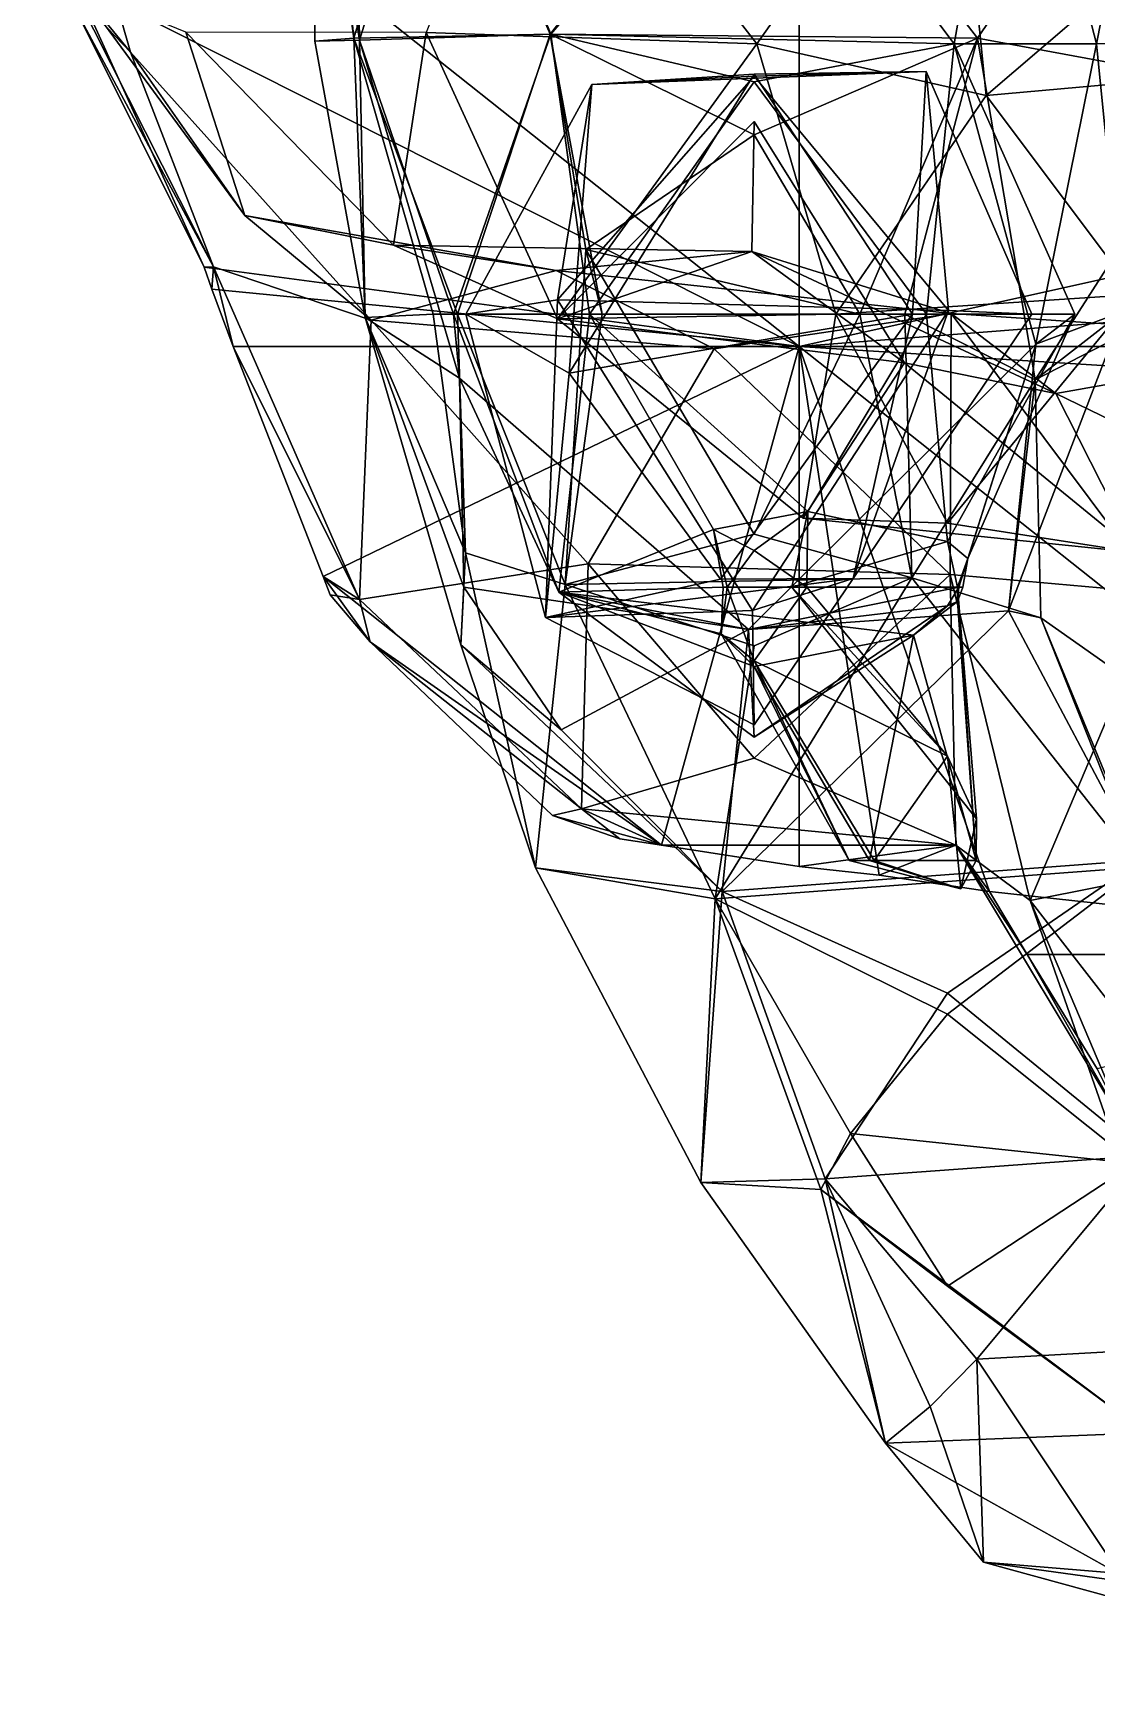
# Model space of a CAD drawing. Extents: x 290083 to 295691, y 4553739 to 4561622.
# Drawn here: x 292620 to 292689.4, y 4557872.7 to 4557980.9 of the extents above; entities that cross this region are included whole.
import ezdxf

# ---------------------------------------------------------------- set-up
doc = ezdxf.new("R2010")
doc.units = 0
doc.layers.add('Au_ppm_Pref_-_0_3', color=7, linetype='CONTINUOUS')

msp = doc.modelspace()

# ---------------------------------------------------------------- linework, layer by layer
at = {"layer": 'Au_ppm_Pref_-_0_3'}
for points in [[(292667.55, 4557996.9, 1863), (292683.88, 4558001.47, 1860.1), (292680.1, 4557980.2, 1865.7)], [(292689.4, 4557980.22, 1859.43), (292680.1, 4557980.2, 1865.7), (292683.88, 4558001.47, 1860.1)], [(292689.4, 4557980.22, 1859.43), (292683.88, 4558001.47, 1860.1), (292692.87, 4557997.9, 1853.15)], [(292670, 4557960.47, 1909.73), (292622.7, 4557984.29, 1907.84), (292620, 4558000.15, 1907.97)], [(292620, 4558000.15, 1907.97), (292670, 4558000.15, 1909.14), (292670, 4557960.47, 1909.73)], [(292622.92, 4557983.87, 1894.64), (292620.5, 4558000.06, 1900.67), (292626.36, 4557979.66, 1900.59)], [(292622.85, 4557983.35, 1907.48), (292626.36, 4557979.66, 1900.59), (292620.5, 4558000.06, 1900.67)], [(292709.08, 4557969.14, 1909.33), (292670, 4557960.47, 1909.73), (292670, 4558000.15, 1909.14)], [(292670, 4558000.15, 1909.14), (292708.19, 4557990.7, 1906.58), (292709.65, 4557980.48, 1907.78)], [(292670, 4558000.15, 1909.14), (292709.14, 4557970.43, 1909.16), (292709.08, 4557969.14, 1909.33)], [(292670, 4558000.15, 1909.14), (292709.65, 4557980.48, 1907.78), (292709.14, 4557970.43, 1909.16)], [(292639.13, 4557998.2, 1847.13), (292638.31, 4557999.68, 1853.51), (292640.93, 4557980.58, 1846.89)], [(292641.01, 4557998.2, 1859.01), (292641.3, 4557980.46, 1859.18), (292638.31, 4557999.68, 1853.51)], [(292641.3, 4557980.46, 1859.18), (292638.39, 4557980.39, 1853.07), (292638.31, 4557999.68, 1853.51)], [(292638.31, 4557999.68, 1853.51), (292638.39, 4557980.39, 1853.07), (292640.93, 4557980.58, 1846.89)], [(292645.65, 4557980.96, 1883.16), (292667.22, 4557980.2, 1880.35), (292652.79, 4557998.78, 1882.48)], [(292667.22, 4557980.2, 1880.35), (292680.04, 4557998.29, 1882.48), (292652.79, 4557998.78, 1882.48)], [(292646.16, 4557998.2, 1843.22), (292639.13, 4557998.2, 1847.13), (292640.93, 4557980.58, 1846.89)], [(292646.16, 4557998.2, 1843.22), (292640.93, 4557980.58, 1846.89), (292653.74, 4557980.85, 1840.49)], [(292646.78, 4557998.2, 1862.63), (292641.3, 4557980.46, 1859.18), (292641.01, 4557998.2, 1859.01)], [(292653.78, 4557980.84, 1865.91), (292641.3, 4557980.46, 1859.18), (292646.78, 4557998.2, 1862.63)], [(292646.16, 4557998.2, 1843.22), (292653.74, 4557980.85, 1840.49), (292667.77, 4557998.56, 1840.52)], [(292667.55, 4557996.9, 1863), (292653.78, 4557980.84, 1865.91), (292646.78, 4557998.2, 1862.63)], [(292653.74, 4557980.85, 1840.49), (292681.63, 4557980.57, 1840.07), (292667.77, 4557998.56, 1840.52)], [(292667.22, 4557980.2, 1880.35), (292682.19, 4557976.85, 1879.2), (292680.04, 4557998.29, 1882.48)], [(292667.77, 4557998.56, 1840.52), (292681.63, 4557980.57, 1840.07), (292691.11, 4557994.46, 1842.98)], [(292695.13, 4557987.93, 1881.6), (292680.04, 4557998.29, 1882.48), (292682.19, 4557976.85, 1879.2)], [(292689.4, 4557980.22, 1859.43), (292692.87, 4557997.9, 1853.15), (292697.51, 4557980.39, 1853.07)], [(292653.78, 4557980.84, 1865.91), (292667.55, 4557996.9, 1863), (292680.1, 4557980.2, 1865.7)], [(292691.11, 4557994.46, 1842.98), (292681.63, 4557980.57, 1840.07), (292697.77, 4557977.59, 1846.66)], [(292682.19, 4557976.85, 1879.2), (292705.09, 4557978.88, 1878.94), (292695.13, 4557987.93, 1881.6)], [(292622.7, 4557984.29, 1907.84), (292631.17, 4557965.64, 1907.94), (292622.83, 4557982.35, 1907.81)], [(292670, 4557960.47, 1909.73), (292631.17, 4557965.64, 1907.94), (292622.7, 4557984.29, 1907.84)], [(292633.82, 4557969.01, 1894.64), (292622.92, 4557983.87, 1894.64), (292626.36, 4557979.66, 1900.59)], [(292622.92, 4557983.87, 1894.64), (292633.82, 4557969.01, 1894.64), (292629.97, 4557980.97, 1888.9)], [(292631.78, 4557965.66, 1907.55), (292622.85, 4557983.35, 1907.48), (292622.83, 4557982.35, 1907.81)], [(292631.78, 4557965.66, 1907.55), (292626.36, 4557979.66, 1900.59), (292622.85, 4557983.35, 1907.48)], [(292631.17, 4557965.64, 1907.94), (292631.78, 4557965.66, 1907.55), (292622.83, 4557982.35, 1907.81)], [(292645.65, 4557980.96, 1883.16), (292629.97, 4557980.97, 1888.9), (292643.52, 4557967.08, 1889.42)], [(292633.82, 4557969.01, 1894.64), (292643.52, 4557967.08, 1889.42), (292629.97, 4557980.97, 1888.9)], [(292640.93, 4557980.58, 1846.89), (292638.39, 4557980.39, 1853.07), (292641.67, 4557962.35, 1853.06)], [(292641.3, 4557980.46, 1859.18), (292641.67, 4557962.35, 1853.06), (292638.39, 4557980.39, 1853.07)], [(292653.74, 4557980.85, 1840.49), (292640.93, 4557980.58, 1846.89), (292647.69, 4557962.57, 1843.94)], [(292640.93, 4557980.58, 1846.89), (292641.67, 4557962.35, 1853.06), (292646.11, 4557962.57, 1847.13)], [(292646.11, 4557962.57, 1847.13), (292647.69, 4557962.57, 1843.94), (292640.93, 4557980.58, 1846.89)], [(292647.43, 4557962.57, 1863.52), (292641.3, 4557980.46, 1859.18), (292653.78, 4557980.84, 1865.91)], [(292647.43, 4557962.57, 1863.52), (292647.82, 4557958.4, 1859.01), (292641.3, 4557980.46, 1859.18)], [(292647.82, 4557958.4, 1859.01), (292641.67, 4557962.35, 1853.06), (292641.3, 4557980.46, 1859.18)], [(292643.52, 4557967.08, 1889.42), (292654.22, 4557962.27, 1882.6), (292645.65, 4557980.96, 1883.16)], [(292645.65, 4557980.96, 1883.16), (292654.22, 4557962.27, 1882.6), (292667.22, 4557980.2, 1880.35)], [(292656.31, 4557962.57, 1870.02), (292647.43, 4557962.57, 1863.52), (292653.78, 4557980.84, 1865.91)], [(292653.74, 4557980.85, 1840.49), (292647.69, 4557962.57, 1843.94), (292657.14, 4557962.57, 1841.19)], [(292656.06, 4557966.79, 1837.41), (292653.74, 4557980.85, 1840.49), (292657.14, 4557962.57, 1841.19)], [(292667.06, 4557974.28, 1837.29), (292653.74, 4557980.85, 1840.49), (292656.06, 4557966.79, 1837.41)], [(292653.74, 4557980.85, 1840.49), (292667.06, 4557974.28, 1837.29), (292681.63, 4557980.57, 1840.07)], [(292680.1, 4557980.2, 1865.7), (292667.06, 4557977.74, 1870.01), (292653.78, 4557980.84, 1865.91)], [(292667.06, 4557977.74, 1870.01), (292656.31, 4557962.57, 1870.02), (292653.78, 4557980.84, 1865.91)], [(292667.06, 4557974.28, 1837.29), (292673.94, 4557962.57, 1837.95), (292681.63, 4557980.57, 1840.07)], [(292673.94, 4557962.57, 1837.95), (292676.89, 4557962.57, 1841.19), (292681.63, 4557980.57, 1840.07)], [(292676.89, 4557962.57, 1841.19), (292685.4, 4557958.29, 1845.85), (292681.63, 4557980.57, 1840.07)], [(292681.63, 4557980.57, 1840.07), (292685.4, 4557958.29, 1845.85), (292697.77, 4557977.59, 1846.66)], [(292689.4, 4557980.22, 1859.43), (292697.51, 4557980.39, 1853.07), (292691.13, 4557962.75, 1852.92)], [(292642.06, 4557962.18, 1900.8), (292626.36, 4557979.66, 1900.59), (292631.78, 4557965.66, 1907.55)], [(292642.06, 4557962.18, 1900.8), (292633.82, 4557969.01, 1894.64), (292626.36, 4557979.66, 1900.59)], [(292654.22, 4557962.27, 1882.6), (292672.39, 4557962.57, 1879.34), (292667.22, 4557980.2, 1880.35)], [(292678.31, 4557962.57, 1870.25), (292667.06, 4557977.74, 1870.01), (292680.1, 4557980.2, 1865.7)], [(292682.19, 4557976.85, 1879.2), (292667.22, 4557980.2, 1880.35), (292672.39, 4557962.57, 1879.34)], [(292678.31, 4557962.57, 1870.25), (292680.1, 4557980.2, 1865.7), (292687.98, 4557962.57, 1864.95)], [(292685.43, 4557960.61, 1859.96), (292680.1, 4557980.2, 1865.7), (292689.4, 4557980.22, 1859.43)], [(292680.1, 4557980.2, 1865.7), (292685.43, 4557960.61, 1859.96), (292687.98, 4557962.57, 1864.95)], [(292685.43, 4557960.61, 1859.96), (292689.4, 4557980.22, 1859.43), (292691.13, 4557962.75, 1852.92)], [(292656.46, 4557977.55, 1829.31), (292667.06, 4557978.23, 1834.53), (292654.98, 4557958.72, 1833.73)], [(292677.39, 4557962.57, 1834.18), (292654.98, 4557958.72, 1833.73), (292667.06, 4557978.23, 1834.53)], [(292656.46, 4557977.55, 1829.31), (292678.27, 4557978.41, 1829.31), (292667.06, 4557978.23, 1834.53)], [(292678.27, 4557978.41, 1829.31), (292656.46, 4557977.55, 1829.31), (292667.06, 4557978.1, 1824.14)], [(292678.27, 4557978.41, 1829.31), (292677.39, 4557962.57, 1834.18), (292667.06, 4557978.23, 1834.53)], [(292678.27, 4557978.41, 1829.31), (292667.06, 4557978.1, 1824.14), (292679.74, 4557962.8, 1823.51)], [(292678.27, 4557978.41, 1829.31), (292685.17, 4557962.57, 1829.31), (292677.39, 4557962.57, 1834.18)], [(292685.17, 4557962.57, 1829.31), (292678.27, 4557978.41, 1829.31), (292679.74, 4557962.8, 1823.51)], [(292682.19, 4557976.85, 1879.2), (292691.93, 4557963.85, 1877.93), (292705.09, 4557978.88, 1878.94)], [(292648.24, 4557962.57, 1829.31), (292656.46, 4557977.55, 1829.31), (292654.98, 4557958.72, 1833.73)], [(292656.46, 4557977.55, 1829.31), (292648.24, 4557962.57, 1829.31), (292654.22, 4557963.51, 1823.36)], [(292667.06, 4557978.1, 1824.14), (292656.46, 4557977.55, 1829.31), (292654.22, 4557963.51, 1823.36)], [(292667.06, 4557978.1, 1824.14), (292654.22, 4557963.51, 1823.36), (292679.74, 4557962.8, 1823.51)], [(292678.31, 4557962.57, 1870.25), (292656.31, 4557962.57, 1870.02), (292667.06, 4557977.74, 1870.01)], [(292685.4, 4557958.29, 1845.85), (292693.73, 4557962.57, 1847.13), (292697.77, 4557977.59, 1846.66)], [(292672.39, 4557962.57, 1879.34), (292691.93, 4557963.85, 1877.93), (292682.19, 4557976.85, 1879.2)], [(292654.22, 4557962.27, 1882.6), (292667.06, 4557975.14, 1884.51), (292676.86, 4557959.39, 1885.15)], [(292654.22, 4557962.27, 1882.6), (292666.91, 4557966.67, 1888.99), (292667.06, 4557975.14, 1884.51)], [(292667.06, 4557975.14, 1884.51), (292666.91, 4557966.67, 1888.99), (292676.86, 4557959.39, 1885.15)], [(292656.06, 4557966.79, 1837.41), (292673.94, 4557962.57, 1837.95), (292667.06, 4557974.28, 1837.29)], [(292654.14, 4557965.43, 1894.46), (292633.82, 4557969.01, 1894.64), (292642.06, 4557962.18, 1900.8)], [(292654.14, 4557965.43, 1894.46), (292643.52, 4557967.08, 1889.42), (292633.82, 4557969.01, 1894.64)], [(292709.08, 4557969.14, 1909.33), (292708.81, 4557963.49, 1909.42), (292670, 4557960.47, 1909.73)], [(292654.14, 4557965.43, 1894.46), (292666.91, 4557966.67, 1888.99), (292643.52, 4557967.08, 1889.42)], [(292666.91, 4557966.67, 1888.99), (292654.22, 4557962.27, 1882.6), (292643.52, 4557967.08, 1889.42)], [(292654.14, 4557965.43, 1894.46), (292679.92, 4557962.61, 1894.67), (292666.91, 4557966.67, 1888.99)], [(292657.14, 4557962.57, 1841.19), (292654.72, 4557944.94, 1840.99), (292656.06, 4557966.79, 1837.41)], [(292656.06, 4557966.79, 1837.41), (292654.72, 4557944.94, 1840.99), (292667.06, 4557948.21, 1836.41)], [(292656.06, 4557966.79, 1837.41), (292667.06, 4557948.21, 1836.41), (292673.94, 4557962.57, 1837.95)], [(292676.86, 4557959.39, 1885.15), (292666.91, 4557966.67, 1888.99), (292686.74, 4557957.39, 1889.68)], [(292679.92, 4557962.61, 1894.67), (292686.74, 4557957.39, 1889.68), (292666.91, 4557966.67, 1888.99)], [(292631.78, 4557965.66, 1907.55), (292631.17, 4557965.64, 1907.94), (292631.66, 4557964.21, 1907.94)], [(292670, 4557960.47, 1909.73), (292631.66, 4557964.21, 1907.94), (292631.17, 4557965.64, 1907.94)], [(292631.66, 4557964.21, 1907.94), (292633.06, 4557960.47, 1907.94), (292631.78, 4557965.66, 1907.55)], [(292633.06, 4557960.47, 1907.94), (292641.3, 4557943.95, 1906.75), (292631.78, 4557965.66, 1907.55)], [(292631.78, 4557965.66, 1907.55), (292641.3, 4557943.95, 1906.75), (292642.06, 4557962.18, 1900.8)], [(292664.45, 4557960.3, 1899.58), (292654.14, 4557965.43, 1894.46), (292642.06, 4557962.18, 1900.8)], [(292654.14, 4557965.43, 1894.46), (292664.45, 4557960.3, 1899.58), (292679.92, 4557962.61, 1894.67)], [(292670, 4557960.47, 1909.73), (292633.06, 4557960.47, 1907.94), (292631.66, 4557964.21, 1907.94)], [(292648.24, 4557962.57, 1829.31), (292653.43, 4557942.77, 1829.29), (292654.22, 4557963.51, 1823.36)], [(292666.95, 4557943.23, 1822.65), (292654.22, 4557963.51, 1823.36), (292653.43, 4557942.77, 1829.29)], [(292666.95, 4557943.23, 1822.65), (292679.74, 4557962.8, 1823.51), (292654.22, 4557963.51, 1823.36)], [(292708.81, 4557963.49, 1909.42), (292708.84, 4557960.47, 1909.46), (292670, 4557960.47, 1909.73)], [(292672.39, 4557962.57, 1879.34), (292679.66, 4557948.93, 1878.22), (292691.93, 4557963.85, 1877.93)], [(292692.01, 4557947.02, 1883.04), (292691.93, 4557963.85, 1877.93), (292679.66, 4557948.93, 1878.22)], [(292642.06, 4557962.18, 1900.8), (292641.3, 4557943.95, 1906.75), (292656.22, 4557946.29, 1901.93)], [(292646.11, 4557962.57, 1847.13), (292641.67, 4557962.35, 1853.06), (292648.22, 4557946.99, 1847.94)], [(292647.82, 4557958.4, 1859.01), (292648.1, 4557944.75, 1856.07), (292641.67, 4557962.35, 1853.06)], [(292648.1, 4557944.75, 1856.07), (292647.9, 4557941, 1853.07), (292641.67, 4557962.35, 1853.06)], [(292647.9, 4557941, 1853.07), (292648.22, 4557946.99, 1847.94), (292641.67, 4557962.35, 1853.06)], [(292656.22, 4557946.29, 1901.93), (292664.45, 4557960.3, 1899.58), (292642.06, 4557962.18, 1900.8)], [(292646.11, 4557962.57, 1847.13), (292648.22, 4557946.99, 1847.94), (292647.69, 4557962.57, 1843.94)], [(292647.82, 4557958.4, 1859.01), (292647.43, 4557962.57, 1863.52), (292654.31, 4557944.44, 1865.01)], [(292647.43, 4557962.57, 1863.52), (292656.31, 4557962.57, 1870.02), (292654.31, 4557944.44, 1865.01)], [(292647.69, 4557962.57, 1843.94), (292648.22, 4557946.99, 1847.94), (292654.72, 4557944.94, 1840.99)], [(292657.14, 4557962.57, 1841.19), (292647.69, 4557962.57, 1843.94), (292654.72, 4557944.94, 1840.99)], [(292653.43, 4557942.77, 1829.29), (292648.24, 4557962.57, 1829.31), (292654.98, 4557958.72, 1833.73)], [(292672.39, 4557962.57, 1879.34), (292654.22, 4557962.27, 1882.6), (292670.25, 4557949.26, 1882.77)], [(292670.25, 4557949.26, 1882.77), (292654.22, 4557962.27, 1882.6), (292676.86, 4557959.39, 1885.15)], [(292664.39, 4557948.53, 1870.89), (292654.31, 4557944.44, 1865.01), (292656.31, 4557962.57, 1870.02)], [(292664.85, 4557945.28, 1834.03), (292654.98, 4557958.72, 1833.73), (292677.39, 4557962.57, 1834.18)], [(292670.56, 4557949.7, 1870.89), (292664.39, 4557948.53, 1870.89), (292656.31, 4557962.57, 1870.02)], [(292670.56, 4557949.7, 1870.89), (292656.31, 4557962.57, 1870.02), (292678.31, 4557962.57, 1870.25)], [(292679.85, 4557945.58, 1900.72), (292679.92, 4557962.61, 1894.67), (292664.45, 4557960.3, 1899.58)], [(292673.51, 4557945.32, 1828.48), (292664.85, 4557945.28, 1834.03), (292677.39, 4557962.57, 1834.18)], [(292666.95, 4557943.23, 1822.65), (292673.51, 4557945.32, 1828.48), (292679.74, 4557962.8, 1823.51)], [(292677.34, 4557945.36, 1841.93), (292673.94, 4557962.57, 1837.95), (292667.06, 4557948.21, 1836.41)], [(292672.39, 4557962.57, 1879.34), (292670.25, 4557949.26, 1882.77), (292679.66, 4557948.93, 1878.22)], [(292670.56, 4557949.7, 1870.89), (292678.31, 4557962.57, 1870.25), (292679.66, 4557947.73, 1865.94)], [(292673.51, 4557945.32, 1828.48), (292685.17, 4557962.57, 1829.31), (292679.74, 4557962.8, 1823.51)], [(292685.17, 4557962.57, 1829.31), (292673.51, 4557945.32, 1828.48), (292677.39, 4557962.57, 1834.18)], [(292677.34, 4557945.36, 1841.93), (292676.89, 4557962.57, 1841.19), (292673.94, 4557962.57, 1837.95)], [(292685.4, 4557958.29, 1845.85), (292676.89, 4557962.57, 1841.19), (292677.34, 4557945.36, 1841.93)], [(292679.66, 4557947.73, 1865.94), (292678.31, 4557962.57, 1870.25), (292687.98, 4557962.57, 1864.95)], [(292679.66, 4557947.73, 1865.94), (292687.98, 4557962.57, 1864.95), (292680.99, 4557946.63, 1864.95)], [(292679.85, 4557945.58, 1900.72), (292693.55, 4557944.37, 1896.7), (292679.92, 4557962.61, 1894.67)], [(292693.55, 4557944.37, 1896.7), (292706.3, 4557960.86, 1894.52), (292679.92, 4557962.61, 1894.67)], [(292679.92, 4557962.61, 1894.67), (292706.3, 4557960.86, 1894.52), (292686.74, 4557957.39, 1889.68)], [(292687.98, 4557962.57, 1864.95), (292685.43, 4557960.61, 1859.96), (292680.99, 4557946.63, 1864.95)], [(292683.64, 4557943.22, 1853.45), (292685.43, 4557960.61, 1859.96), (292691.13, 4557962.75, 1852.92)], [(292685.4, 4557958.29, 1845.85), (292683.64, 4557943.22, 1853.45), (292691.13, 4557962.75, 1852.92)], [(292685.4, 4557958.29, 1845.85), (292691.13, 4557962.75, 1852.92), (292693.73, 4557962.57, 1847.13)], [(292686.74, 4557957.39, 1889.68), (292706.3, 4557960.86, 1894.52), (292704.28, 4557948.89, 1888.27)], [(292670, 4557960.47, 1909.73), (292638.92, 4557945.45, 1907.81), (292633.06, 4557960.47, 1907.94)], [(292633.06, 4557960.47, 1907.94), (292638.92, 4557945.45, 1907.81), (292641.3, 4557943.95, 1906.75)], [(292670, 4557960.47, 1909.73), (292661.01, 4557927.92, 1908.4), (292638.92, 4557945.45, 1907.81)], [(292679.85, 4557945.58, 1900.72), (292664.45, 4557960.3, 1899.58), (292656.22, 4557946.29, 1901.93)], [(292670, 4557960.47, 1909.73), (292670, 4557926.52, 1908.79), (292661.01, 4557927.92, 1908.4)], [(292680.4, 4557944.75, 1864.6), (292685.43, 4557960.61, 1859.96), (292666.69, 4557942, 1859.01)], [(292685.43, 4557960.61, 1859.96), (292683.64, 4557943.22, 1853.45), (292666.69, 4557942, 1859.01)], [(292675.21, 4557925.97, 1908.82), (292670, 4557926.52, 1908.79), (292670, 4557960.47, 1909.73)], [(292670, 4557960.47, 1909.73), (292682.4, 4557924.9, 1908.86), (292675.21, 4557925.97, 1908.82)], [(292720, 4557920.78, 1909.07), (292682.4, 4557924.9, 1908.86), (292670, 4557960.47, 1909.73)], [(292708.84, 4557960.47, 1909.46), (292708.85, 4557958.03, 1909.44), (292670, 4557960.47, 1909.73)], [(292708.85, 4557958.03, 1909.44), (292720, 4557920.78, 1909.07), (292670, 4557960.47, 1909.73)], [(292680.4, 4557944.75, 1864.6), (292680.99, 4557946.63, 1864.95), (292685.43, 4557960.61, 1859.96)], [(292654.98, 4557958.72, 1833.73), (292664.85, 4557945.28, 1834.03), (292653.43, 4557942.77, 1829.29)], [(292692.01, 4557947.02, 1883.04), (292670.25, 4557949.26, 1882.77), (292676.86, 4557959.39, 1885.15)], [(292692.01, 4557947.02, 1883.04), (292676.86, 4557959.39, 1885.15), (292686.74, 4557957.39, 1889.68)], [(292647.82, 4557958.4, 1859.01), (292654.31, 4557944.44, 1865.01), (292666.69, 4557942, 1859.01)], [(292647.82, 4557958.4, 1859.01), (292666.69, 4557942, 1859.01), (292648.1, 4557944.75, 1856.07)], [(292685.76, 4557942.75, 1847.13), (292685.4, 4557958.29, 1845.85), (292677.34, 4557945.36, 1841.93)], [(292683.64, 4557943.22, 1853.45), (292685.4, 4557958.29, 1845.85), (292685.76, 4557942.75, 1847.13)], [(292704.28, 4557948.89, 1888.27), (292692.01, 4557947.02, 1883.04), (292686.74, 4557957.39, 1889.68)], [(292670.56, 4557949.7, 1870.89), (292667.06, 4557947.15, 1871.69), (292664.39, 4557948.53, 1870.89)], [(292670.56, 4557949.7, 1870.89), (292670.48, 4557944.75, 1872.5), (292667.06, 4557947.15, 1871.69)], [(292670.56, 4557949.7, 1870.89), (292669.52, 4557944.75, 1870.89), (292670.48, 4557944.75, 1872.5)], [(292679.66, 4557947.73, 1865.94), (292669.52, 4557944.75, 1870.89), (292670.56, 4557949.7, 1870.89)], [(292670.25, 4557949.26, 1882.77), (292692.01, 4557947.02, 1883.04), (292679.66, 4557948.93, 1878.22)], [(292664.39, 4557948.53, 1870.89), (292665.03, 4557944.75, 1870.89), (292654.31, 4557944.44, 1865.01)], [(292677.34, 4557945.36, 1841.93), (292667.06, 4557948.21, 1836.41), (292654.72, 4557944.94, 1840.99)], [(292667.06, 4557947.15, 1871.69), (292665.3, 4557944.75, 1871.72), (292664.39, 4557948.53, 1870.89)], [(292665.3, 4557944.75, 1871.72), (292665.03, 4557944.75, 1870.89), (292664.39, 4557948.53, 1870.89)], [(292648.22, 4557946.99, 1847.94), (292647.9, 4557941, 1853.07), (292652.79, 4557926.44, 1847.11)], [(292652.79, 4557926.44, 1847.11), (292654.72, 4557944.94, 1840.99), (292648.22, 4557946.99, 1847.94)], [(292667.06, 4557947.15, 1871.69), (292670.48, 4557944.75, 1872.5), (292665.3, 4557944.75, 1871.72)], [(292679.66, 4557947.73, 1865.94), (292680.33, 4557944.75, 1865.27), (292669.52, 4557944.75, 1870.89)], [(292679.66, 4557947.73, 1865.94), (292680.99, 4557946.63, 1864.95), (292680.33, 4557944.75, 1865.27)], [(292656.22, 4557946.29, 1901.93), (292641.3, 4557943.95, 1906.75), (292655.78, 4557930.29, 1907.02)], [(292667.06, 4557933.6, 1902.81), (292656.22, 4557946.29, 1901.93), (292655.78, 4557930.29, 1907.02)], [(292679.85, 4557945.58, 1900.72), (292656.22, 4557946.29, 1901.93), (292667.06, 4557933.6, 1902.81)], [(292680.99, 4557946.63, 1864.95), (292680.66, 4557944.75, 1864.95), (292680.33, 4557944.75, 1865.27)], [(292680.66, 4557944.75, 1864.95), (292680.99, 4557946.63, 1864.95), (292680.4, 4557944.75, 1864.6)], [(292639.38, 4557944.26, 1907.81), (292638.92, 4557945.45, 1907.81), (292642, 4557941.2, 1907.86)], [(292638.92, 4557945.45, 1907.81), (292661.01, 4557927.92, 1908.4), (292642, 4557941.2, 1907.86)], [(292639.38, 4557944.26, 1907.81), (292641.3, 4557943.95, 1906.75), (292638.92, 4557945.45, 1907.81)], [(292654.46, 4557935.44, 1856.17), (292647.9, 4557941, 1853.07), (292648.1, 4557944.75, 1856.07)], [(292648.1, 4557944.75, 1856.07), (292666.69, 4557942, 1859.01), (292654.46, 4557935.44, 1856.17)], [(292664.5, 4557924.42, 1839.88), (292654.72, 4557944.94, 1840.99), (292652.79, 4557926.44, 1847.11)], [(292664.85, 4557945.28, 1834.03), (292673.51, 4557945.32, 1828.48), (292653.43, 4557942.77, 1829.29)], [(292673.51, 4557945.32, 1828.48), (292667.06, 4557935.77, 1826.36), (292653.43, 4557942.77, 1829.29)], [(292665.03, 4557944.75, 1870.89), (292664.91, 4557941.71, 1870.89), (292654.31, 4557944.44, 1865.01)], [(292667.06, 4557940.93, 1836.52), (292677.34, 4557945.36, 1841.93), (292654.72, 4557944.94, 1840.99)], [(292664.5, 4557924.42, 1839.88), (292667.06, 4557940.93, 1836.52), (292654.72, 4557944.94, 1840.99)], [(292677.34, 4557945.36, 1841.93), (292664.5, 4557924.42, 1839.88), (292692.23, 4557926.49, 1840.84)], [(292677.34, 4557945.36, 1841.93), (292667.06, 4557940.93, 1836.52), (292664.5, 4557924.42, 1839.88)], [(292665.3, 4557944.75, 1871.72), (292667.06, 4557939.95, 1872.49), (292664.91, 4557941.71, 1870.89)], [(292665.3, 4557944.75, 1871.72), (292664.91, 4557941.71, 1870.89), (292665.03, 4557944.75, 1870.89)], [(292670.48, 4557944.75, 1872.5), (292667.06, 4557939.95, 1872.49), (292665.3, 4557944.75, 1871.72)], [(292679.66, 4557943.54, 1864.54), (292680.4, 4557944.75, 1864.6), (292666.69, 4557942, 1859.01)], [(292666.95, 4557943.23, 1822.65), (292667.06, 4557935.77, 1826.36), (292673.51, 4557945.32, 1828.48)], [(292679.85, 4557945.58, 1900.72), (292667.06, 4557933.6, 1902.81), (292680.22, 4557927.93, 1907.01)], [(292679.66, 4557933.72, 1873.15), (292667.06, 4557939.95, 1872.49), (292670.48, 4557944.75, 1872.5)], [(292679.66, 4557933.72, 1873.15), (292670.48, 4557944.75, 1872.5), (292669.52, 4557944.75, 1870.89)], [(292679.66, 4557933.72, 1873.15), (292669.52, 4557944.75, 1870.89), (292681.57, 4557929.64, 1870.89)], [(292669.52, 4557944.75, 1870.89), (292680.33, 4557944.75, 1865.27), (292681.57, 4557929.64, 1870.89)], [(292685.76, 4557942.75, 1847.13), (292677.34, 4557945.36, 1841.93), (292692.23, 4557926.49, 1840.84)], [(292679.66, 4557943.54, 1864.54), (292680.32, 4557943.82, 1864.95), (292680.4, 4557944.75, 1864.6)], [(292679.85, 4557945.58, 1900.72), (292680.22, 4557927.93, 1907.01), (292685.06, 4557924.31, 1899.68)], [(292679.85, 4557945.58, 1900.72), (292685.06, 4557924.31, 1899.68), (292693.55, 4557944.37, 1896.7)], [(292680.33, 4557944.75, 1865.27), (292680.32, 4557943.82, 1864.95), (292681.53, 4557926.93, 1870)], [(292680.66, 4557944.75, 1864.95), (292680.32, 4557943.82, 1864.95), (292680.33, 4557944.75, 1865.27)], [(292680.32, 4557943.82, 1864.95), (292680.66, 4557944.75, 1864.95), (292680.4, 4557944.75, 1864.6)], [(292680.33, 4557944.75, 1865.27), (292681.53, 4557926.93, 1870), (292681.57, 4557929.64, 1870.89)], [(292641.3, 4557943.95, 1906.75), (292639.38, 4557944.26, 1907.81), (292642, 4557941.2, 1907.86)], [(292655.78, 4557930.29, 1907.02), (292641.3, 4557943.95, 1906.75), (292642, 4557941.2, 1907.86)], [(292664.91, 4557941.71, 1870.89), (292667.06, 4557939.59, 1869.17), (292654.31, 4557944.44, 1865.01)], [(292667.06, 4557939.59, 1869.17), (292677.45, 4557941.62, 1864.95), (292654.31, 4557944.44, 1865.01)], [(292677.45, 4557941.62, 1864.95), (292667.06, 4557934.97, 1862.27), (292654.31, 4557944.44, 1865.01)], [(292666.69, 4557942, 1859.01), (292654.31, 4557944.44, 1865.01), (292667.06, 4557934.97, 1862.27)], [(292679.66, 4557943.54, 1864.54), (292666.69, 4557942, 1859.01), (292667.06, 4557934.97, 1862.27)], [(292679.66, 4557943.54, 1864.54), (292667.06, 4557934.97, 1862.27), (292677.45, 4557941.62, 1864.95)], [(292679.66, 4557943.54, 1864.54), (292677.45, 4557941.62, 1864.95), (292680.32, 4557943.82, 1864.95)], [(292677.45, 4557941.62, 1864.95), (292681.53, 4557926.93, 1870), (292680.32, 4557943.82, 1864.95)], [(292693.55, 4557944.37, 1896.7), (292685.06, 4557924.31, 1899.68), (292698.39, 4557926.96, 1893.99)], [(292667.06, 4557935.77, 1826.36), (292666.95, 4557943.23, 1822.65), (292653.43, 4557942.77, 1829.29)], [(292666.69, 4557942, 1859.01), (292683.64, 4557943.22, 1853.45), (292664.97, 4557924.89, 1854.22)], [(292683.64, 4557943.22, 1853.45), (292692.28, 4557926.94, 1853.09), (292664.97, 4557924.89, 1854.22)], [(292692.28, 4557926.94, 1853.09), (292683.64, 4557943.22, 1853.45), (292685.76, 4557942.75, 1847.13)], [(292692.28, 4557926.94, 1853.09), (292685.76, 4557942.75, 1847.13), (292701.51, 4557931.67, 1847.13)], [(292701.51, 4557931.67, 1847.13), (292685.76, 4557942.75, 1847.13), (292692.23, 4557926.49, 1840.84)], [(292666.69, 4557942, 1859.01), (292664.97, 4557924.89, 1854.22), (292654.46, 4557935.44, 1856.17)], [(292667.06, 4557939.95, 1872.49), (292673.26, 4557926.93, 1870.89), (292664.91, 4557941.71, 1870.89)], [(292667.06, 4557939.59, 1869.17), (292664.91, 4557941.71, 1870.89), (292673.26, 4557926.93, 1870.89)], [(292667.06, 4557939.59, 1869.17), (292674.58, 4557926.93, 1868.49), (292677.45, 4557941.62, 1864.95)], [(292677.45, 4557941.62, 1864.95), (292674.58, 4557926.93, 1868.49), (292681.53, 4557926.93, 1870)], [(292642, 4557941.2, 1907.86), (292661.01, 4557927.92, 1908.4), (292653.9, 4557929.86, 1908.13)], [(292655.78, 4557930.29, 1907.02), (292642, 4557941.2, 1907.86), (292653.9, 4557929.86, 1908.13)], [(292654.46, 4557935.44, 1856.17), (292664.97, 4557924.89, 1854.22), (292647.9, 4557941, 1853.07)], [(292664.97, 4557924.89, 1854.22), (292652.79, 4557926.44, 1847.11), (292647.9, 4557941, 1853.07)], [(292679.66, 4557933.72, 1873.15), (292674.89, 4557926.93, 1873.13), (292667.06, 4557939.95, 1872.49)], [(292667.06, 4557939.95, 1872.49), (292674.89, 4557926.93, 1873.13), (292673.26, 4557926.93, 1870.89)], [(292667.06, 4557939.59, 1869.17), (292673.26, 4557926.93, 1870.89), (292674.58, 4557926.93, 1868.49)], [(292667.06, 4557933.6, 1902.81), (292655.78, 4557930.29, 1907.02), (292680.22, 4557927.93, 1907.01)], [(292680.55, 4557925.07, 1871.04), (292674.89, 4557926.93, 1873.13), (292679.66, 4557933.72, 1873.15)], [(292680.55, 4557925.07, 1871.04), (292679.66, 4557933.72, 1873.15), (292681.57, 4557929.64, 1870.89)], [(292658.29, 4557928.33, 1908.29), (292655.78, 4557930.29, 1907.02), (292653.9, 4557929.86, 1908.13)], [(292661.01, 4557927.92, 1908.4), (292658.29, 4557928.33, 1908.29), (292653.9, 4557929.86, 1908.13)], [(292661.01, 4557927.92, 1908.4), (292655.78, 4557930.29, 1907.02), (292658.29, 4557928.33, 1908.29)], [(292680.22, 4557927.93, 1907.01), (292655.78, 4557930.29, 1907.02), (292661.01, 4557927.92, 1908.4)], [(292680.55, 4557925.07, 1871.04), (292681.57, 4557929.64, 1870.89), (292681.53, 4557926.93, 1870)], [(292680.22, 4557927.93, 1907.01), (292661.01, 4557927.92, 1908.4), (292670, 4557926.52, 1908.79)], [(292675.21, 4557925.97, 1908.82), (292680.22, 4557927.93, 1907.01), (292670, 4557926.52, 1908.79)], [(292682.4, 4557924.9, 1908.86), (292680.22, 4557927.93, 1907.01), (292675.21, 4557925.97, 1908.82)], [(292691.5, 4557909.13, 1906.54), (292680.22, 4557927.93, 1907.01), (292684.87, 4557920.78, 1908.76)], [(292682.4, 4557924.9, 1908.86), (292684.87, 4557920.78, 1908.76), (292680.22, 4557927.93, 1907.01)], [(292680.22, 4557927.93, 1907.01), (292691.5, 4557909.13, 1906.54), (292685.06, 4557924.31, 1899.68)], [(292664.5, 4557924.42, 1839.88), (292652.79, 4557926.44, 1847.11), (292663.57, 4557905.9, 1847.15)], [(292664.97, 4557924.89, 1854.22), (292663.57, 4557905.9, 1847.15), (292652.79, 4557926.44, 1847.11)], [(292664.5, 4557924.42, 1839.88), (292679.66, 4557916.9, 1838.6), (292692.23, 4557926.49, 1840.84)], [(292692.28, 4557926.94, 1853.09), (292679.66, 4557918.26, 1856.12), (292664.97, 4557924.89, 1854.22)], [(292673.26, 4557926.93, 1870.89), (292674.89, 4557926.93, 1873.13), (292680.55, 4557925.07, 1871.04)], [(292673.26, 4557926.93, 1870.89), (292680.55, 4557925.07, 1871.04), (292674.58, 4557926.93, 1868.49)], [(292674.58, 4557926.93, 1868.49), (292680.55, 4557925.07, 1871.04), (292681.53, 4557926.93, 1870)], [(292679.66, 4557918.26, 1856.12), (292692.28, 4557926.94, 1853.09), (292692.63, 4557907.67, 1857.26)], [(292691.88, 4557907.15, 1836.08), (292692.23, 4557926.49, 1840.84), (292679.66, 4557916.9, 1838.6)], [(292694.05, 4557912.73, 1896.69), (292698.39, 4557926.96, 1893.99), (292685.06, 4557924.31, 1899.68)], [(292671.68, 4557906.15, 1854.04), (292663.57, 4557905.9, 1847.15), (292664.97, 4557924.89, 1854.22)], [(292664.5, 4557924.42, 1839.88), (292663.57, 4557905.9, 1847.15), (292671.41, 4557905.46, 1841.19)], [(292673.34, 4557909.11, 1838.21), (292664.5, 4557924.42, 1839.88), (292671.41, 4557905.46, 1841.19)], [(292679.66, 4557916.9, 1838.6), (292664.5, 4557924.42, 1839.88), (292673.34, 4557909.11, 1838.21)], [(292679.66, 4557918.26, 1856.12), (292671.68, 4557906.15, 1854.04), (292664.97, 4557924.89, 1854.22)], [(292720, 4557920.78, 1909.07), (292684.87, 4557920.78, 1908.76), (292682.4, 4557924.9, 1908.86)], [(292694.05, 4557912.73, 1896.69), (292685.06, 4557924.31, 1899.68), (292690.37, 4557909.11, 1900.58)], [(292691.5, 4557909.13, 1906.54), (292690.37, 4557909.11, 1900.58), (292685.06, 4557924.31, 1899.68)], [(292720, 4557920.78, 1909.07), (292689.44, 4557913.32, 1909.06), (292684.87, 4557920.78, 1908.76)], [(292684.87, 4557920.78, 1908.76), (292689.44, 4557913.32, 1909.06), (292691.5, 4557909.13, 1906.54)], [(292679.66, 4557918.26, 1856.12), (292692.63, 4557907.67, 1857.26), (292671.68, 4557906.15, 1854.04)], [(292691.88, 4557907.15, 1836.08), (292679.66, 4557916.9, 1838.6), (292673.34, 4557909.11, 1838.21)], [(292671.41, 4557905.46, 1841.19), (292679.66, 4557899.14, 1837.86), (292673.34, 4557909.11, 1838.21)], [(292691.88, 4557907.15, 1836.08), (292673.34, 4557909.11, 1838.21), (292679.66, 4557899.14, 1837.86)], [(292692.63, 4557907.67, 1857.26), (292681.59, 4557894.38, 1857.07), (292671.68, 4557906.15, 1854.04)], [(292691.88, 4557907.15, 1836.08), (292679.66, 4557899.14, 1837.86), (292692.61, 4557889.57, 1840.87)], [(292702.74, 4557895.55, 1856.59), (292681.59, 4557894.38, 1857.07), (292692.63, 4557907.67, 1857.26)], [(292671.68, 4557906.15, 1854.04), (292675.62, 4557888.9, 1846.73), (292663.57, 4557905.9, 1847.15)], [(292663.57, 4557905.9, 1847.15), (292675.62, 4557888.9, 1846.73), (292671.41, 4557905.46, 1841.19)], [(292681.59, 4557894.38, 1857.07), (292678.53, 4557891.3, 1853.07), (292671.68, 4557906.15, 1854.04)], [(292678.53, 4557891.3, 1853.07), (292675.62, 4557888.9, 1846.73), (292671.68, 4557906.15, 1854.04)], [(292675.62, 4557888.9, 1846.73), (292692.61, 4557889.57, 1840.87), (292671.41, 4557905.46, 1841.19)], [(292679.66, 4557899.14, 1837.86), (292671.41, 4557905.46, 1841.19), (292692.61, 4557889.57, 1840.87)], [(292692.26, 4557878.34, 1857.39), (292681.59, 4557894.38, 1857.07), (292702.74, 4557895.55, 1856.59)], [(292682.03, 4557881.14, 1851.63), (292678.53, 4557891.3, 1853.07), (292681.59, 4557894.38, 1857.07)], [(292682.03, 4557881.14, 1851.63), (292681.59, 4557894.38, 1857.07), (292692.26, 4557878.34, 1857.39)], [(292675.62, 4557888.9, 1846.73), (292678.53, 4557891.3, 1853.07), (292682.03, 4557881.14, 1851.63)], [(292675.62, 4557888.9, 1846.73), (292691.93, 4557879.77, 1847.75), (292692.61, 4557889.57, 1840.87)], [(292691.93, 4557879.77, 1847.75), (292675.62, 4557888.9, 1846.73), (292682.03, 4557881.14, 1851.63)], [(292702.83, 4557879.42, 1852.04), (292682.03, 4557881.14, 1851.63), (292692.26, 4557878.34, 1857.39)], [(292682.03, 4557881.14, 1851.63), (292702.83, 4557879.42, 1852.04), (292691.93, 4557879.77, 1847.75)], [(292686.74, 4557852.56, 1882.77), (292697.83, 4557874.01, 1882.15), (292694.1, 4557851.86, 1888.6)], [(292686.74, 4557852.56, 1882.77), (292691.84, 4557856.18, 1876.84), (292697.83, 4557874.01, 1882.15)]]:
    msp.add_3dface(points, dxfattribs=at)

doc.saveas('drawing.dxf')
